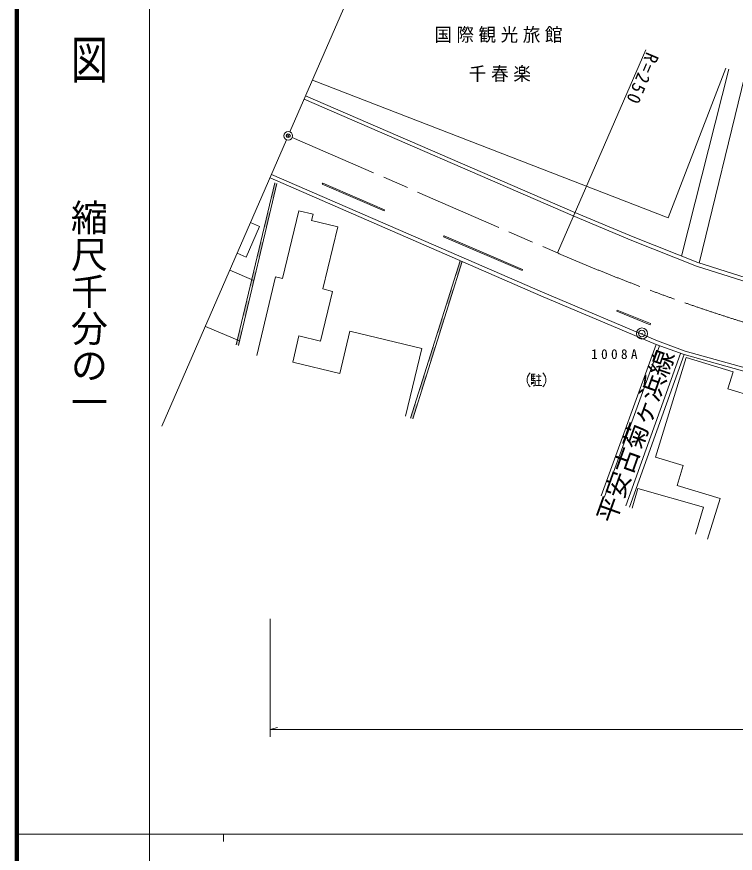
# Model space of a CAD drawing. Units: millimetres, scale not verified. Extents: x 40000 to 680000, y 20000 to 380000.
# Drawn here: x 40000 to 137330, y 202409 to 315685 of the extents above; entities that cross this region are included whole.
import ezdxf
from ezdxf.enums import TextEntityAlignment as Align

# ---------------------------------------------------------------- set-up
doc = ezdxf.new("R2010")
doc.units = ezdxf.units.MM
doc.header["$LTSCALE"] = 1000
doc.header["$PDMODE"] = 32
doc.header["$PDSIZE"] = 500
doc.linetypes.add('CHAIN', pattern=[18.5, 12, -1.5, 3.5, -1.5])
for name, color, linetype, lineweight in [('M-BGD', 7, 'Continuous', 13), ('M-BMK', 2, 'CHAIN', 13), ('M-BMK-SRVR', 3, 'Continuous', 13), ('M-STR-HTXT', 7, 'Continuous', 13), ('M-TTL', 2, 'Continuous', 140), ('M-TTL-BAND', 7, 'Continuous', 13)]:
    doc.layers.add(name, color=color, linetype=linetype, lineweight=lineweight)
doc.layers.add('M-BGD-HTXT', color=7, linetype='Continuous')
doc.layers.add('M-OTRS', color=6, linetype='Continuous')
doc.styles.add('@ＭＳ ゴシック', font='')
doc.styles.add('ＭＳ ゴシック', font='')
doc.styles.get('@ＭＳ ゴシック').set_extended_font_data('@MS Gothic')
doc.styles.get('ＭＳ ゴシック').set_extended_font_data('MS Gothic')

msp = doc.modelspace()

# ---------------------------------------------------------------- hatches: boundary and pattern name
at = {"layer": 'M-BGD'}
for points in [[(74951, 293192), (74478, 291198), (74770, 291129), (75243, 293123)], [(74004, 289203), (73530, 287209), (73822, 287140), (74296, 289134)], [(73057, 285215), (72583, 283220), (72875, 283151), (73349, 285145)], [(99738, 280612), (100347, 282551), (100061, 282640), (99452, 280701)], [(72109, 281226), (71636, 279231), (71928, 279162), (72401, 281156)], [(98519, 276734), (99129, 278673), (98842, 278762), (98233, 276823)], [(71162, 277237), (70688, 275242), (70980, 275173), (71454, 277167)], [(97301, 272856), (97910, 274795), (97624, 274885), (97015, 272946)], [(70215, 273248), (69741, 271253), (70033, 271184), (70507, 273179)], [(96082, 268978), (96692, 270917), (96405, 271007), (95796, 269068)], [(94864, 265100), (95473, 267039), (95187, 267129), (94578, 265190)], [(93646, 261222), (94255, 263161), (93969, 263251), (93359, 261312)]]:
    msp.add_hatch(color=256, dxfattribs=at).paths.add_polyline_path(points)

# ---------------------------------------------------------------- linework, layer by layer
for p, q in [((136070, 308725), (128250, 288466)), ((130034, 283272), (136445, 308573)), ((128250, 288466), (80042, 307076)), ((138612, 307690), (132434, 282336)), ((74951, 293192), (69741, 271253)), ((75243, 293123), (70033, 271184)), ((81443, 293154), (81383, 293016)), ((89772, 289379), (81383, 293016)), ((89832, 289517), (81443, 293154)), ((89772, 289379), (89832, 289517)), ((97881, 286029), (97822, 285892)), ((108460, 281323), (97822, 285892)), ((108519, 281460), (97881, 286029)), ((69864, 283664), (71079, 283131)), ((93359, 261312), (100061, 282640)), ((93646, 261222), (100347, 282551)), ((68864, 281366), (72115, 279951)), ((108460, 281323), (108519, 281460)), ((121331, 275957), (121274, 275818)), ((125781, 273984), (121274, 275818)), ((125838, 274123), (121331, 275957)), ((70182, 271813), (65554, 273750)), ((125838, 274123), (125781, 273984)), ((92672, 261618), (94875, 270752)), ((126616, 271312), (119163, 250825)), ((127085, 271141), (119633, 250654)), ((122523, 249433), (129932, 270104)), ((122994, 249264), (130403, 269935)), ((83749, 267394), (77390, 268927)), ((136323, 265281), (137027, 267584)), ((109706, 267005), (110206, 267005)), ((109706, 266705), (110206, 266705)), ((109706, 266205), (109706, 265905)), ((109806, 266205), (109856, 265955)), ((109906, 266205), (110006, 266005)), ((109956, 267305), (109956, 266405)), ((110006, 266255), (110106, 266055)), ((110356, 267005), (111056, 267005)), ((110406, 266405), (111006, 266405)), ((110656, 267305), (110806, 267005)), ((110706, 267005), (110706, 265755)), ((111106, 265755), (110306, 265755)), ((142215, 263481), (136323, 265281)), ((129443, 252218), (130267, 254915)), ((129443, 252218), (135266, 250440)), ((133588, 244948), (135266, 250440)), ((131954, 245614), (133008, 249254))]:
    msp.add_line(p, q, dxfattribs=at)
for points in [[(563360, 311932), (547383, 307527), (473119, 293255), (346790, 268424), (319843, 262968), (308737, 260959), (300718, 259979), (290958, 259208), (275621, 259643), (259039, 261197), (224766, 264801), (221634, 268319), (217045, 269114), (213497, 266190), (183566, 270212), (170238, 272103), (158334, 274301), (146226, 277442), (132073, 281926), (123300, 285402), (115383, 288709), (78929, 304515)], [(563212, 312410), (547269, 308014), (473024, 293746), (346692, 268914), (319749, 263459), (308663, 261453), (300668, 260477), (290946, 259708), (275651, 260143), (259088, 261694), (225011, 265278), (221891, 268782), (216905, 269646), (213347, 266715), (183636, 270707), (170318, 272597), (158443, 274789), (146365, 277923), (132241, 282397), (123489, 285866), (115579, 289169), (79128, 304973)], [(74307, 293883), (111004, 277913), (126616, 271312), (130403, 269935), (149906, 264496), (160435, 262036), (173001, 259795), (183009, 258474), (212187, 254669), (214030, 251719), (220606, 250882), (224905, 253494), (257873, 249584), (274634, 248212), (287487, 247785), (297717, 248161), (309986, 249630), (322302, 251613), (376571, 262480), (398839, 266879), (487570, 284132), (549482, 296095), (561206, 298981), (566844, 300721)], [(74506, 294342), (111201, 278372), (126798, 271777), (130555, 270412), (150030, 264980), (160536, 262526), (173077, 260290), (183074, 258970), (212486, 255134), (214329, 252185), (220496, 251400), (224793, 254011), (257923, 250082), (274663, 248711), (287486, 248285), (297678, 248660)], [(76016, 280218), (78202, 289422), (80154, 288959), (79939, 288078), (83477, 287221), (81482, 278819), (82751, 278494), (81151, 271769), (78232, 272464), (77390, 268927)], [(71677, 287836), (72905, 287298), (71079, 283131)], [(76016, 280218), (75043, 280449), (72521, 269829)], [(94875, 270752), (85129, 273102), (83752, 267393)], [(137027, 267584), (130660, 269529), (126543, 256052), (130267, 254915)], [(109556, 267455), (109456, 267355), (109306, 267155), (109206, 266905), (109156, 266655), (109156, 266355), (109206, 266105), (109306, 265855), (109456, 265655), (109556, 265555)], [(111256, 267455), (111356, 267355), (111506, 267155), (111606, 266905), (111656, 266655), (111656, 266355), (111606, 266105), (111506, 265855), (111356, 265655), (111256, 265555)], [(110206, 267305), (109706, 267305), (109706, 266405), (110206, 266405), (110206, 265805), (110106, 265705), (109956, 265705)], [(133008, 249254), (124139, 251822), (123356, 249117)]]:
    msp.add_lwpolyline(points, dxfattribs=at)
at = {"layer": 'M-BMK'}
msp.add_line((77325, 299322), (113272, 283693), dxfattribs=at)
msp.add_arc((212949, 512963), 250000, 246.50275, 260.16266, dxfattribs=at)
at = {"layer": 'M-BMK-SRVR'}
for p, q in [((77014, 300111), (97337, 346856)), ((59677, 260234), (76536, 299011))]:
    msp.add_line(p, q, dxfattribs=at)
for centre, radius in [((76775, 299561), 600), ((76775, 299561), 24), ((124686, 272789), 750), ((124686, 272789), 450), ((124686, 272789), 30)]:
    msp.add_circle(centre, radius, dxfattribs=at)
at = {"layer": 'M-OTRS'}
msp.add_point((76775, 299561), dxfattribs=at)
at = {"layer": 'M-STR-HTXT'}
for p, q in [((125234, 311206), (113272, 283693)), ((74307, 234163), (74307, 218163)), ((74307, 219163), (75307, 219443)), ((74307, 219163), (566844, 219163))]:
    msp.add_line(p, q, dxfattribs=at)
at = {"layer": 'M-TTL'}
msp.add_line((40000, 380000), (40000, 20000), dxfattribs=at)
at = {"layer": 'M-TTL-BAND'}
for p, q in [((58000, 370000), (58000, 20000)), ((40000, 205000), (579000, 205000)), ((68000, 205000), (68000, 204000))]:
    msp.add_line(p, q, dxfattribs=at)

# ---------------------------------------------------------------- texts
at = {"layer": 'M-BGD', "char_height": 1833, "attachment_point": 7, "style": 'ＭＳ ゴシック'}
for s, insert in [('\\T1.26;\\W0.95;国際観光旅館', (96572, 312138)), ('\\T1.27;\\W0.95;千春楽', (101235, 306854))]:
    msp.add_mtext(s, dxfattribs=dict(at, insert=insert))
at = {"layer": 'M-BGD-HTXT', "style": 'ＭＳ ゴシック'}
msp.add_text('平安古菊ヶ浜線', height=2566, rotation=70.282, dxfattribs=at).set_placement((121609, 246661), align=Align.BOTTOM_LEFT)
at = {"layer": 'M-BMK-SRVR', "insert": (117802, 269321), "char_height": 1320, "attachment_point": 7, "style": 'ＭＳ ゴシック'}
msp.add_mtext('\\T1.5;1008A', dxfattribs=at)
at = {"layer": 'M-STR-HTXT', "insert": (125314, 311028), "char_height": 1833, "attachment_point": 7, "rotation": 247, "style": 'ＭＳ ゴシック'}
msp.add_mtext('\\T1.26;\\W0.95;R=250', dxfattribs=at)
at = {"layer": 'M-TTL-BAND', "style": '@ＭＳ ゴシック', "width": 1.4}
msp.add_text('平  面  図', height=3666, rotation=270, dxfattribs=at).set_placement((49777, 306475), align=Align.MIDDLE_RIGHT)
at = {"layer": 'M-TTL-BAND', "style": '@ＭＳ ゴシック'}
msp.add_text('縮尺千分の一', height=3666, rotation=270, dxfattribs=at).set_placement((49777, 261030), align=Align.MIDDLE_RIGHT)

doc.saveas('drawing.dxf')
